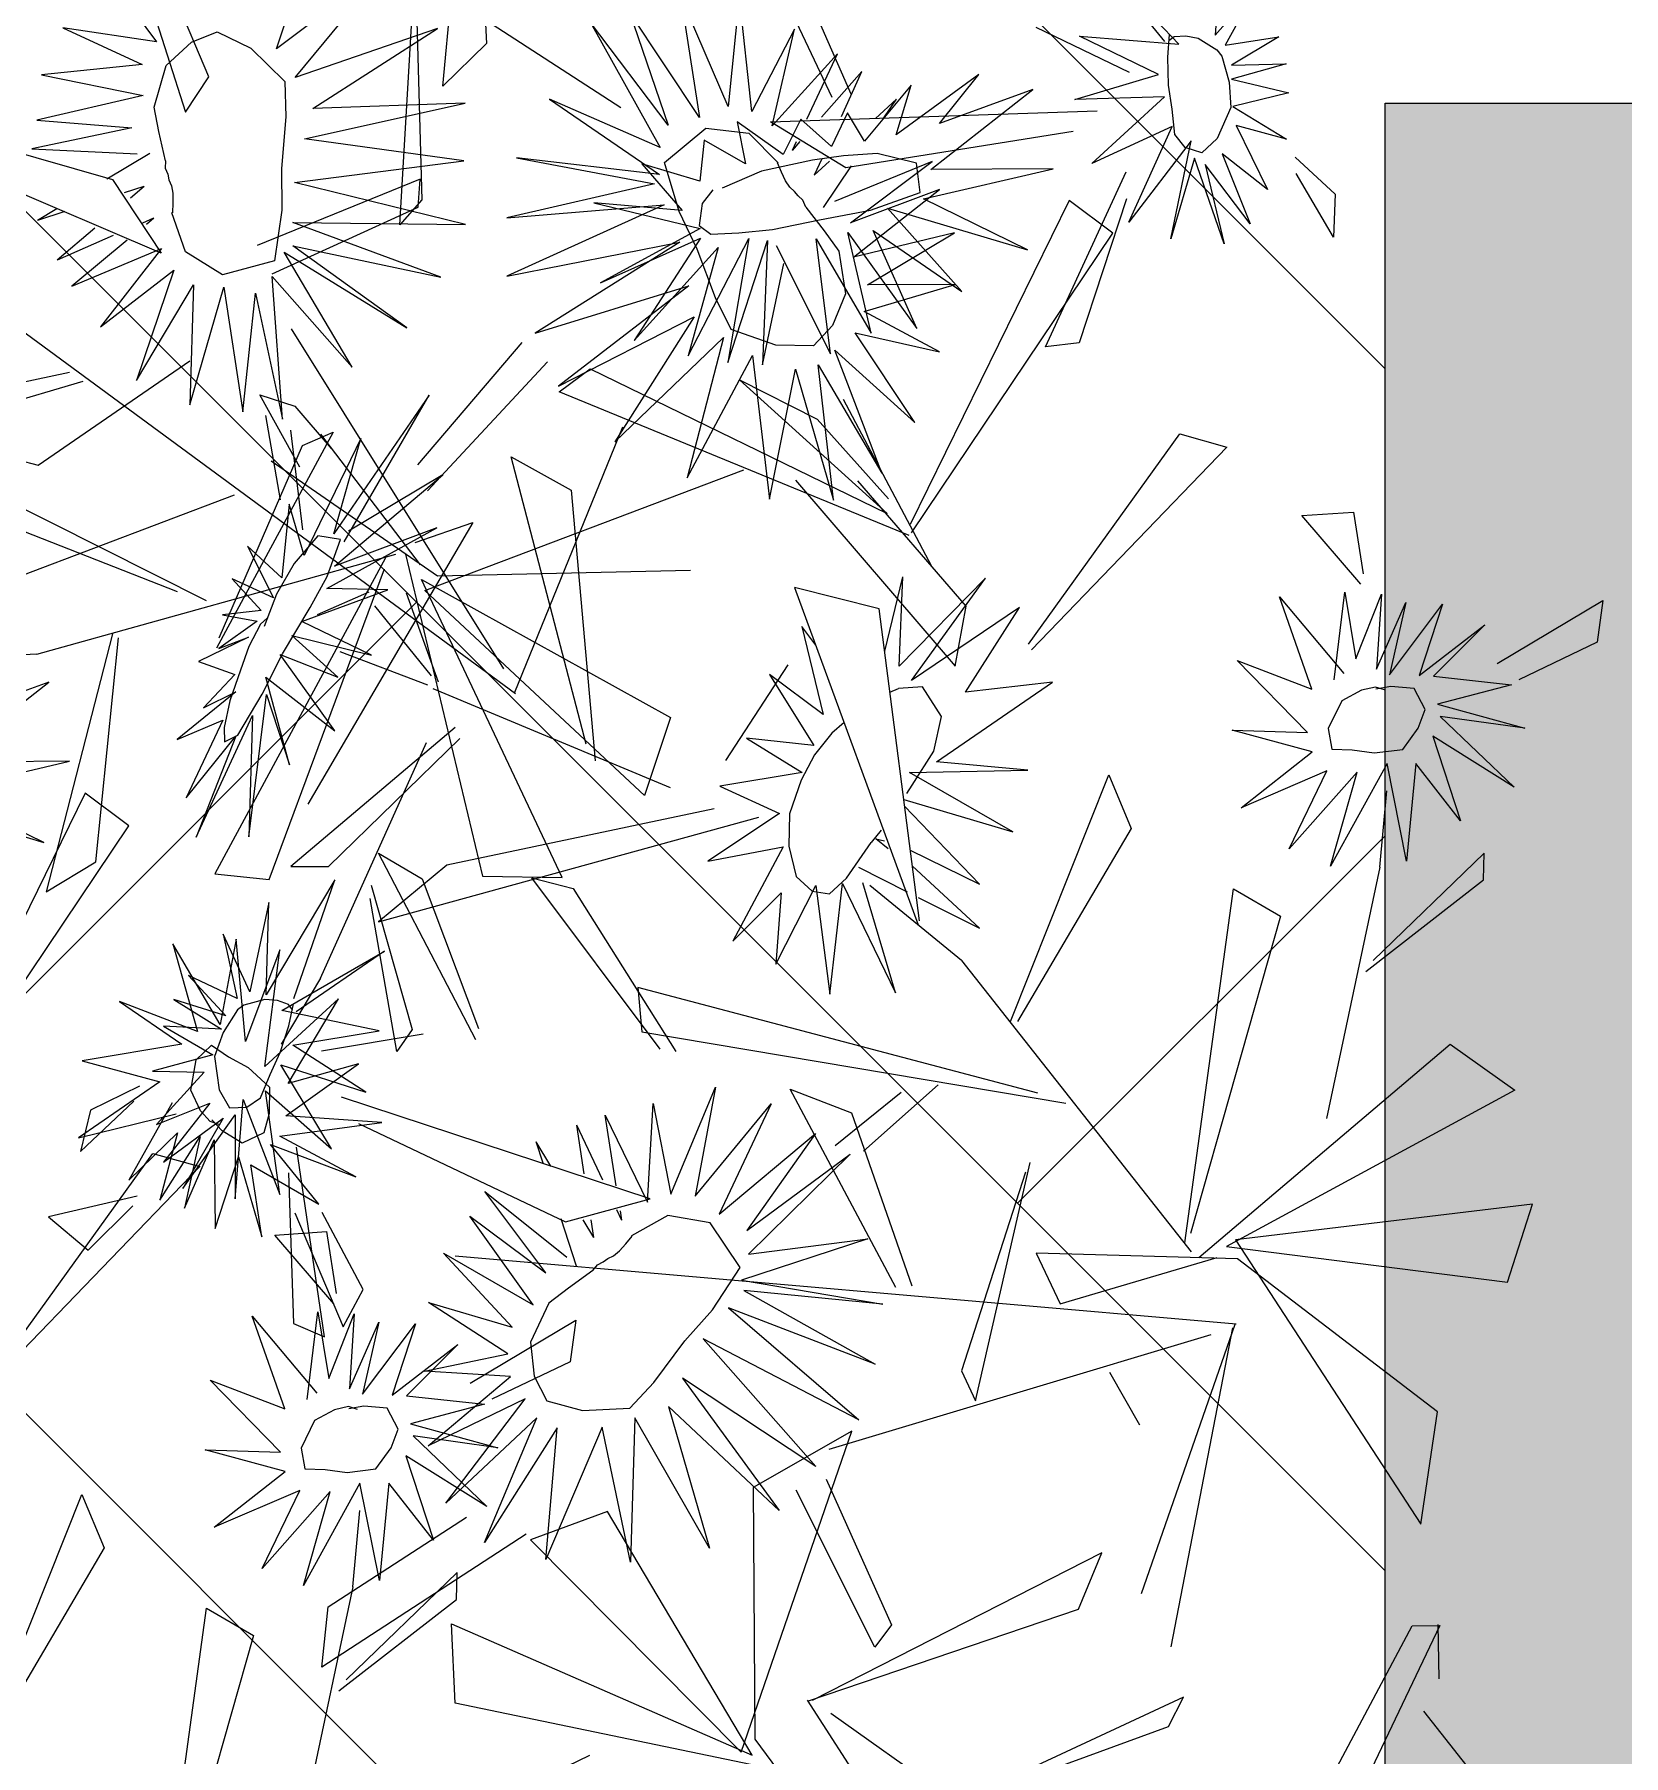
# Model space of a CAD drawing. Header units: millimetres. Extents: x -2729 to 15248, y -12439 to 5292.
# Drawn here: x 5789.8 to 5837.3, y -8521.2 to -8469.8 of the extents above; entities that cross this region are included whole.
import ezdxf

# ---------------------------------------------------------------- set-up
doc = ezdxf.new("R2010")
doc.units = ezdxf.units.MM

# ---------------------------------------------------------------- blocks, each defined once
blk = doc.blocks.new('aerysty')
at = {"color": 221, "linetype": 'Continuous'}
for p, q in [((-35.435, -11.126, 0.09), (-36.012, -15.456, 0.09)), ((-40.445, -13.632, 0.09), (-38.379, -11.505, 0.09)), ((-37.021, -11.831, 0.09), (-40.445, -13.632, 0.09)), ((-38.54, -15.161, 0.09), (-37.021, -11.831, 0.09)), ((-36.127, -11.992, 0.09), (-38.54, -15.161, 0.09)), ((-36.012, -15.456, 0.09), (-36.127, -11.992, 0.09)), ((-46.587, -17.386, 0.09), (-45.489, -18.726, 0.09)), ((-46.137, -18.706, 0.09), (-46.587, -17.386, 0.09)), ((-45.506, -17.362, 0.09), (-45.002, -18.547, 0.09)), ((-45.489, -18.726, 0.09), (-45.506, -17.362, 0.09)), ((-44.114, -18.529, 0.09), (-42.839, -17.466, 0.09)), ((-42.839, -17.466, 0.09), (-42.928, -18.607, 0.09)), ((-45.002, -18.547, 0.09), (-44.408, -17.548, 0.09)), ((-44.408, -17.548, 0.09), (-44.661, -18.561, 0.09)), ((-44.661, -18.561, 0.09), (-43.439, -17.854, 0.09)), ((-43.439, -17.854, 0.09), (-44.114, -18.529, 0.09)), ((-42.473, -18.853, 0.09), (-40.451, -17.833, 0.09)), ((-40.451, -17.833, 0.09), (-41.544, -18.841, 0.09)), ((-48.236, -18.005, 0.09), (-46.137, -18.706, 0.09)), ((-47.024, -19.046, 0.09), (-48.236, -18.005, 0.09)), ((-42.928, -18.607, 0.09), (-41.637, -18.166, 0.09)), ((-41.637, -18.166, 0.09), (-42.473, -18.853, 0.09)), ((-41.544, -18.841, 0.09), (-38.978, -18.793, 0.09)), ((-38.978, -18.793, 0.09), (-41.259, -19.391, 0.09)), ((-50.91, -19.156, 0.09), (-47.024, -19.046, 0.09)), ((-47.975, -19.591, 0.09), (-50.91, -19.156, 0.09)), ((-41.142, -21.209, 0.09), (-43.24, -19.485, 0.09)), ((-43.24, -19.485, 0.09), (-42.622, -22.026, 0.09)), ((-41.259, -19.391, 0.09), (-38.022, -19.552, 0.09)), ((-52.924, -20.487, 0.09), (-47.975, -19.591, 0.09)), ((-47.882, -19.965, 0.09), (-52.924, -20.487, 0.09)), ((-50.921, -21.837, 0.09), (-48.23, -19.952, 0.09)), ((-47.103, -20.005, 0.09), (-50.921, -21.837, 0.09)), ((-49.404, -22.322, 0.09), (-47.103, -20.005, 0.09)), ((-45.196, -19.787, 0.09), (-47.114, -21.742, 0.09)), ((-45.13, -22.1, 0.09), (-45.196, -19.787, 0.09)), ((-44.695, -19.688, 0.09), (-45.13, -22.1, 0.09)), ((-44.114, -21.449, 0.09), (-44.695, -19.688, 0.09)), ((-44.03, -19.606, 0.09), (-44.114, -21.449, 0.09)), ((-42.622, -22.026, 0.09), (-44.03, -19.606, 0.09)), ((-42.777, -19.72, 0.09), (-41.142, -21.209, 0.09)), ((-38.671, -20.977, 0.09), (-42.777, -19.72, 0.09)), ((-38.022, -19.552, 0.09), (-42.027, -19.591, 0.09)), ((-42.027, -19.591, 0.09), (-38.671, -20.977, 0.09)), ((-46.403, -20.061, 0.09), (-49.404, -22.322, 0.09)), ((-47.114, -21.742, 0.09), (-46.403, -20.061, 0.09)), ((-34.158, -21.03, 0.09), (-33.515, -22.546, 0.09)), ((-34.13, -22.644, 0.09), (-34.158, -21.03, 0.09)), ((-33.515, -22.546, 0.09), (-33.326, -20.926, 0.09)), ((-33.326, -20.926, 0.09), (-33.099, -22.594, 0.09)), ((-33.099, -22.594, 0.09), (-32.466, -20.969, 0.09)), ((-32.466, -20.969, 0.09), (-32.293, -22.672, 0.09)), ((-35.708, -21.472, 0.09), (-34.13, -22.644, 0.09)), ((-34.465, -22.901, 0.09), (-35.708, -21.472, 0.09)), ((-32.293, -22.672, 0.09), (-31.112, -21.226, 0.09)), ((-31.112, -21.226, 0.09), (-31.713, -22.647, 0.09)), ((-31.713, -22.647, 0.09), (-29.703, -21.99, 0.09)), ((-29.703, -21.99, 0.09), (-30.936, -23.179, 0.09)), ((-61.058, -25.123, 0.09), (-60.186, -22.616, 0.09)), ((-60.186, -22.616, 0.09), (-60.785, -25.834, 0.09)), ((-37.136, -22.325, 0.09), (-34.465, -22.901, 0.09)), ((-34.582, -23.382, 0.09), (-37.136, -22.325, 0.09)), ((-30.936, -23.179, 0.09), (-28.764, -22.639, 0.09)), ((-28.764, -22.639, 0.09), (-30.692, -23.722, 0.09)), ((-62.075, -25.242, 0.09), (-61.834, -23.456, 0.09)), ((-61.834, -23.456, 0.09), (-61.058, -25.123, 0.09)), ((-38.553, -23.85, 0.09), (-34.582, -23.382, 0.09)), ((-28.286, -23.485, 0.09), (-30.928, -24.012, 0.09)), ((-30.692, -23.722, 0.09), (-28.286, -23.485, 0.09)), ((-60.785, -25.834, 0.09), (-58.083, -23.788, 0.09)), ((-58.083, -23.788, 0.09), (-60.524, -25.964, 0.09)), ((-34.818, -24.183, 0.09), (-38.553, -23.85, 0.09)), ((-34.347, -24.006, 0.09), (-37.217, -26.075, 0.09)), ((-34.987, -26.906, 0.09), (-34.347, -24.006, 0.09)), ((-34.495, -24.288, 0.09), (-34.589, -24.115, 0.09)), ((-31.451, -24.042, 0.09), (-29.312, -26.205, 0.09)), ((-28.642, -25.039, 0.09), (-31.451, -24.042, 0.09)), ((-30.928, -24.012, 0.09), (-28.642, -25.039, 0.09)), ((-37.217, -26.075, 0.09), (-34.485, -24.418, 0.09)), ((-32.851, -24.643, 0.09), (-33.147, -27.295, 0.09)), ((-31.185, -27.053, 0.09), (-32.851, -24.643, 0.09)), ((-31.954, -24.543, 0.09), (-31.185, -27.053, 0.09)), ((-29.312, -26.205, 0.09), (-31.954, -24.543, 0.09)), ((-63.237, -24.86, 0.09), (-62.075, -25.242, 0.09)), ((-63.103, -26.275, 0.09), (-63.237, -24.86, 0.09)), ((-33.54, -24.726, 0.09), (-34.987, -26.906, 0.09)), ((-33.147, -27.295, 0.09), (-33.54, -24.726, 0.09)), ((-64.145, -25.543, 0.09), (-63.103, -26.275, 0.09)), ((-63.815, -27.193, 0.09), (-64.145, -25.543, 0.09)), ((-60.524, -25.964, 0.09), (-56.923, -25.404, 0.09)), ((-56.923, -25.404, 0.09), (-60.486, -26.564, 0.09)), ((-35.436, -28.148, 0.09), (-33.722, -25.585, 0.09)), ((-60.486, -26.564, 0.09), (-57.166, -27.069, 0.09)), ((-23.394, -26.579, 0.09), (-23.526, -28.965, 0.09)), ((-22.292, -29.372, 0.09), (-23.394, -26.579, 0.09)), ((-64.999, -27.245, 0.09), (-63.815, -27.193, 0.09)), ((-64.626, -28.41, 0.09), (-64.999, -27.245, 0.09)), ((-57.166, -27.069, 0.09), (-61.109, -27.285, 0.09)), ((-25.651, -26.944, 0.09), (-24.348, -29.64, 0.09)), ((-23.526, -28.965, 0.09), (-25.651, -26.944, 0.09)), ((-61.109, -27.285, 0.09), (-57.472, -28.227, 0.09)), ((-21.436, -27.296, 0.09), (-22.292, -29.372, 0.09)), ((-21.826, -29.743, 0.09), (-21.436, -27.296, 0.09)), ((-61.286, -27.82, 0.09), (-57.832, -29.208, 0.09)), ((-57.472, -28.227, 0.09), (-61.286, -27.82, 0.09)), ((-61.255, -28.109, 0.09), (-58.96, -30.922, 0.09)), ((-65.747, -28.437, 0.09), (-64.626, -28.41, 0.09)), ((-65.175, -29.246, 0.09), (-65.747, -28.437, 0.09)), ((-57.832, -29.208, 0.09), (-60.858, -28.54, 0.09)), ((-26.577, -28.672, 0.09), (-24.894, -29.791, 0.09)), ((-24.057, -29.455, 0.09), (-26.577, -28.672, 0.09)), ((-19.431, -28.485, 0.09), (-21.826, -29.743, 0.09)), ((-21.482, -30.368, 0.09), (-19.431, -28.485, 0.09)), ((-67.28, -29.831, 0.09), (-65.175, -29.246, 0.09)), ((-61.92, -29.124, 0.09), (-60.025, -31.777, 0.09)), ((-58.96, -30.922, 0.09), (-61.92, -29.124, 0.09)), ((-26.968, -29.694, 0.09), (-24.863, -30.481, 0.09)), ((-24.894, -29.791, 0.09), (-26.968, -29.694, 0.09)), ((-68.399, -31.544, 0.09), (-65.737, -30.032, 0.09)), ((-65.737, -30.032, 0.09), (-67.28, -29.831, 0.09)), ((-62.489, -29.911, 0.09), (-60.709, -32.964, 0.09)), ((-60.025, -31.777, 0.09), (-62.489, -29.911, 0.09)), ((-21.822, -31.209, 0.09), (-18.896, -30.303, 0.09)), ((-18.896, -30.303, 0.09), (-21.482, -30.368, 0.09)), ((-63.633, -30.692, 0.09), (-64.21, -35.023, 0.09)), ((-62.273, -33.738, 0.09), (-63.633, -30.692, 0.09)), ((-62.85, -30.571, 0.09), (-62.273, -33.738, 0.09)), ((-60.709, -32.964, 0.09), (-62.85, -30.571, 0.09)), ((-27.04, -30.46, 0.09), (-24.874, -30.903, 0.09)), ((-24.863, -30.481, 0.09), (-27.04, -30.46, 0.09)), ((-68.643, -33.199, 0.09), (-66.577, -31.071, 0.09)), ((-66.577, -31.071, 0.09), (-68.399, -31.544, 0.09)), ((-24.874, -30.903, 0.09), (-27.442, -31.482, 0.09)), ((-18.935, -31.637, 0.09), (-21.822, -31.209, 0.09)), ((-65.218, -31.397, 0.09), (-68.643, -33.199, 0.09)), ((-66.738, -34.727, 0.09), (-65.218, -31.397, 0.09)), ((-64.325, -31.559, 0.09), (-66.738, -34.727, 0.09)), ((-64.21, -35.023, 0.09), (-64.325, -31.559, 0.09)), ((-31.898, -31.758, 0.09), (-31.116, -34.793, 0.09)), ((-30.424, -34.413, 0.09), (-31.898, -31.758, 0.09)), ((-31.043, -31.65, 0.09), (-30.424, -34.413, 0.09)), ((-29.404, -34.456, 0.09), (-31.043, -31.65, 0.09)), ((-29.708, -31.384, 0.09), (-29.404, -34.456, 0.09)), ((-28.531, -34.158, 0.09), (-29.708, -31.384, 0.09)), ((-28.184, -31.578, 0.09), (-28.531, -34.158, 0.09)), ((-27.76, -34.369, 0.09), (-28.184, -31.578, 0.09)), ((-27.442, -31.482, 0.09), (-25.215, -31.717, 0.09)), ((-25.215, -31.717, 0.09), (-27.398, -32.891, 0.09)), ((-22.422, -31.921, 0.09), (-18.935, -31.637, 0.09)), ((-26.258, -32.311, 0.09), (-27.76, -34.369, 0.09)), ((-27.398, -32.891, 0.09), (-25.369, -32.123, 0.09)), ((-27.164, -34.717, 0.09), (-26.258, -32.311, 0.09)), ((-25.369, -32.123, 0.09), (-26.093, -34.351, 0.09)), ((-20.003, -33.648, 0.09), (-22.422, -31.921, 0.09)), ((-33.394, -33.248, 0.09), (-33.881, -32.55, 0.09)), ((-33.382, -32.999, 0.09), (-33.881, -32.55, 0.09)), ((-26.093, -34.351, 0.09), (-24.657, -32.57, 0.09)), ((-24.657, -32.57, 0.09), (-25.072, -35.25, 0.09)), ((-25.072, -35.25, 0.09), (-24.356, -32.791, 0.09)), ((-24.356, -32.791, 0.09), (-23.334, -35.672, 0.09)), ((-23.729, -32.837, 0.09), (-21.764, -34.627, 0.09)), ((-23.334, -35.672, 0.09), (-23.729, -32.837, 0.09)), ((-22.777, -32.709, 0.09), (-20.003, -33.648, 0.09)), ((-21.764, -34.627, 0.09), (-22.777, -32.709, 0.09)), ((-49.482, -33.188, 0.09), (-48.085, -35.267, 0.09)), ((-49.04, -35.141, 0.09), (-49.482, -33.188, 0.09)), ((-48.085, -35.267, 0.09), (-47.458, -33.342, 0.09)), ((-47.458, -33.342, 0.09), (-47.203, -35.279, 0.09)), ((-47.203, -35.279, 0.09), (-45.821, -33.195, 0.09)), ((-45.821, -33.195, 0.09), (-45.814, -35.161, 0.09)), ((-24.277, -33.325, 0.09), (-27.164, -34.717, 0.09)), ((-26.74, -35.39, 0.09), (-24.277, -33.325, 0.09)), ((-50.841, -34.085, 0.09), (-51.181, -33.48, 0.09)), ((-51.181, -33.48, 0.09), (-49.04, -35.141, 0.09)), ((-45.814, -35.161, 0.09), (-43.633, -33.788, 0.09)), ((-43.633, -33.788, 0.09), (-44.942, -35.666, 0.09)), ((-33.652, -34.835, 0.09), (-34.839, -33.452, 0.09)), ((-33.598, -34.245, 0.09), (-34.839, -33.452, 0.09)), ((-33.659, -35.27, 0.09), (-35.456, -34.097, 0.09)), ((-35.456, -34.097, 0.09), (-33.6, -36.316, 0.09)), ((-32.096, -34.155, 0.09), (-30.99, -35.15, 0.09)), ((-32.328, -34.774, 0.09), (-31.975, -35.28, 0.09)), ((-22.927, -34.511, 0.09), (-26.74, -35.39, 0.09)), ((-26.369, -35.945, 0.09), (-22.927, -34.511, 0.09)), ((-44.942, -35.666, 0.09), (-41.759, -35.449, 0.09)), ((-41.759, -35.449, 0.09), (-43.666, -36.179, 0.09)), ((-36.36, -35.268, 0.09), (-34.105, -36.858, 0.09)), ((-33.6, -36.316, 0.09), (-36.36, -35.268, 0.09)), ((-32.422, -34.995, 0.09), (-31.975, -35.28, 0.09)), ((-51.519, -36.041, 0.09), (-53.77, -35.628, 0.09)), ((-51.293, -36.62, 0.09), (-53.77, -35.628, 0.09)), ((-33.029, -35.681, 0.09), (-32.796, -35.833, 0.09)), ((-33.025, -35.566, 0.09), (-32.796, -35.833, 0.09)), ((-22.328, -36.039, 0.09), (-26.369, -35.945, 0.09)), ((-43.666, -36.179, 0.09), (-41.662, -36.907, 0.09)), ((-26.339, -36.622, 0.09), (-22.328, -36.039, 0.09)), ((-54.742, -37.892, 0.09), (-51.293, -36.62, 0.09)), ((-41.662, -36.907, 0.09), (-44.295, -37.031, 0.09)), ((-44.295, -37.031, 0.09), (-41.504, -38.741, 0.09)), ((-37.567, -36.76, 0.09), (-34.347, -37.542, 0.09)), ((-34.105, -36.858, 0.09), (-37.567, -36.76, 0.09)), ((-22.619, -37.922, 0.09), (-26.339, -36.622, 0.09)), ((-51.052, -37.124, 0.09), (-54.742, -37.892, 0.09)), ((-54.36, -39.177, 0.09), (-51.052, -37.124, 0.09)), ((-34.347, -37.542, 0.09), (-37.794, -38.488, 0.09)), ((-45.237, -39.61, 0.09), (-45.304, -37.982, 0.09)), ((-44.677, -37.733, 0.09), (-42.344, -40.513, 0.09)), ((-41.504, -38.741, 0.09), (-44.677, -37.733, 0.09)), ((-26.912, -37.834, 0.09), (-22.619, -37.922, 0.09)), ((-23.574, -40.264, 0.09), (-26.912, -37.834, 0.09)), ((-48.52, -38.202, 0.09), (-50.033, -41.401, 0.09)), ((-48.164, -41.747, 0.09), (-48.52, -38.202, 0.09)), ((-47.716, -38.374, 0.09), (-48.164, -41.747, 0.09)), ((-47.546, -38.478, 0.09), (-46.334, -41.475, 0.09)), ((-46.297, -38.101, 0.09), (-46.348, -38.361, 0.09)), ((-46.18, -38.555, 0.09), (-46.297, -38.101, 0.09)), ((-44.03, -41.922, 0.09), (-44.951, -38.504, 0.09)), ((-42.344, -40.513, 0.09), (-44.942, -38.276, 0.09)), ((-37.794, -38.488, 0.09), (-34.147, -38.423, 0.09)), ((-34.147, -38.423, 0.09), (-37.53, -40.057, 0.09)), ((-51.395, -38.746, 0.09), (-54.36, -39.177, 0.09)), ((-52.731, -40.998, 0.09), (-51.395, -38.746, 0.09)), ((-49.144, -38.802, 0.09), (-52.731, -40.998, 0.09)), ((-50.033, -41.401, 0.09), (-49.144, -38.802, 0.09)), ((-27.562, -38.618, 0.09), (-23.574, -40.264, 0.09)), ((-24.93, -42.243, 0.09), (-27.562, -38.618, 0.09)), ((-46.413, -39.173, 0.09), (-46.334, -41.475, 0.09)), ((-46.012, -39.419, 0.09), (-45.137, -42.014, 0.09)), ((-37.53, -40.057, 0.09), (-34.041, -39.378, 0.09)), ((-34.041, -39.378, 0.09), (-37.383, -41.254, 0.09)), ((-30.553, -39.515, 0.09), (-28.456, -44.146, 0.09)), ((-30.257, -44.747, 0.09), (-30.553, -39.515, 0.09)), ((-29.226, -39.426, 0.09), (-26.808, -43.679, 0.09)), ((-28.456, -44.146, 0.09), (-29.226, -39.426, 0.09)), ((-28.289, -39.394, 0.09), (-24.93, -42.243, 0.09)), ((-26.808, -43.679, 0.09), (-28.289, -39.394, 0.09)), ((-45.222, -39.966, 0.09), (-45.137, -42.014, 0.09)), ((-37.383, -41.254, 0.09), (-33.424, -39.711, 0.09)), ((-33.424, -39.711, 0.09), (-35.297, -42.776, 0.09)), ((-35.297, -42.776, 0.09), (-32.627, -39.839, 0.09)), ((-32.627, -39.839, 0.09), (-33.705, -43.983, 0.09)), ((-33.705, -43.983, 0.09), (-32.372, -40.023, 0.09)), ((-32.372, -40.023, 0.09), (-31.969, -44.514, 0.09)), ((-31.969, -44.514, 0.09), (-31.71, -39.822, 0.09)), ((-31.71, -39.822, 0.09), (-30.257, -44.747, 0.09)), ((-55.583, -45.765, 0.09), (-55.715, -48.152, 0.09)), ((-54.481, -48.558, 0.09), (-55.583, -45.765, 0.09)), ((-57.84, -46.13, 0.09), (-56.537, -48.826, 0.09)), ((-55.715, -48.152, 0.09), (-57.84, -46.13, 0.09)), ((-53.625, -46.482, 0.09), (-54.481, -48.558, 0.09)), ((-54.014, -48.929, 0.09), (-53.625, -46.482, 0.09)), ((-51.619, -47.671, 0.09), (-54.014, -48.929, 0.09)), ((-53.671, -49.555, 0.09), (-51.619, -47.671, 0.09)), ((-58.766, -47.859, 0.09), (-57.083, -48.977, 0.09)), ((-56.245, -48.641, 0.09), (-58.766, -47.859, 0.09)), ((-59.157, -48.88, 0.09), (-57.051, -49.668, 0.09)), ((-57.083, -48.977, 0.09), (-59.157, -48.88, 0.09)), ((-59.229, -49.646, 0.09), (-57.062, -50.089, 0.09)), ((-57.051, -49.668, 0.09), (-59.229, -49.646, 0.09)), ((-54.01, -50.396, 0.09), (-51.085, -49.49, 0.09)), ((-51.085, -49.49, 0.09), (-53.671, -49.555, 0.09)), ((-57.062, -50.089, 0.09), (-59.63, -50.669, 0.09)), ((-51.123, -50.823, 0.09), (-54.01, -50.396, 0.09)), ((-59.63, -50.669, 0.09), (-57.404, -50.903, 0.09)), ((-57.404, -50.903, 0.09), (-59.587, -52.077, 0.09)), ((-54.611, -51.108, 0.09), (-51.123, -50.823, 0.09)), ((-59.587, -52.077, 0.09), (-57.558, -51.309, 0.09)), ((-57.558, -51.309, 0.09), (-58.282, -53.538, 0.09)), ((-52.192, -52.835, 0.09), (-54.611, -51.108, 0.09)), ((-58.282, -53.538, 0.09), (-56.846, -51.756, 0.09)), ((-56.846, -51.756, 0.09), (-57.261, -54.436, 0.09)), ((-54.965, -51.895, 0.09), (-52.192, -52.835, 0.09)), ((-53.953, -53.813, 0.09), (-54.965, -51.895, 0.09)), ((-57.261, -54.436, 0.09), (-56.544, -51.977, 0.09)), ((-56.544, -51.977, 0.09), (-55.523, -54.858, 0.09)), ((-55.917, -52.024, 0.09), (-53.953, -53.813, 0.09)), ((-55.523, -54.858, 0.09), (-55.917, -52.024, 0.09)), ((-29.227, -63.702, 0.09), (-27.533, -66.946, 0.09))]:
    blk.add_line(p, q, dxfattribs=at)
at = {"color": 86, "linetype": 'Continuous'}
for p, q in [((-50.861, -15.865, 0.09), (-50.984, -16.961, 0.09)), ((-49.374, -17.841, 0.09), (-50.861, -15.865, 0.09)), ((-37.864, -15.986, 0.09), (-27.091, -15.612, 0.09)), ((-26.883, -15.758, 0.09), (-37.511, -17.574, 0.09)), ((-37.511, -17.574, 0.09), (-37.864, -15.986, 0.09)), ((-50.984, -16.961, 0.09), (-50.266, -18.467, 0.09)), ((-30.543, -21.047, 0.09), (-29.289, -20.013, 0.09)), ((-29.289, -20.013, 0.09), (-28.036, -20.242, 0.09)), ((-28.036, -20.242, 0.09), (-30.059, -21.078, 0.09)), ((-29.086, -23.68, 0.09), (-21.172, -20.839, 0.09)), ((-21.282, -20.685, 0.09), (-28.87, -22.237, 0.09)), ((-45.3, -23.988, 0.09), (-46.515, -21.584, 0.09)), ((-45.004, -24.006, 0.09), (-44.838, -21.209, 0.09)), ((-47.259, -22.28, 0.09), (-45.215, -24.24, 0.09)), ((-44.185, -25.26, 0.09), (-38.387, -22.488, 0.09)), ((-38.387, -22.488, 0.09), (-38.843, -23.514, 0.09)), ((-28.87, -22.237, 0.09), (-29.086, -23.68, 0.09)), ((-52.249, -23.482, 0.09), (-52.07, -25.518, 0.09)), ((-45.335, -29.042, 0.09), (-52.249, -23.482, 0.09)), ((-38.843, -23.514, 0.09), (-43.935, -25.525, 0.09)), ((-54.604, -23.99, 0.09), (-55.61, -24.557, 0.09)), ((-54.974, -35.289, 0.09), (-54.604, -23.99, 0.09)), ((-65.972, -27.832, 0.09), (-68.906, -24.394, 0.09)), ((-55.61, -24.557, 0.09), (-55.304, -34.419, 0.09)), ((-44.979, -24.181, 0.09), (-45.182, -31.855, 0.09)), ((-10.783, -24.813, 0.09), (-18.703, -24.477, 0.09)), ((-18.703, -24.477, 0.09), (-17.522, -25.743, 0.09)), ((-39.814, -24.713, 0.09), (-39.653, -26.221, 0.09)), ((-35.921, -29.653, 0.09), (-39.814, -24.713, 0.09)), ((-17.522, -25.743, 0.09), (-10.866, -25.009, 0.09)), ((-69.059, -25.247, 0.09), (-66.297, -28.292, 0.09)), ((-52.07, -25.518, 0.09), (-44.994, -29.491, 0.09)), ((-37.947, -25.553, 0.09), (-45.456, -34.644, 0.09)), ((-40.329, -26.719, 0.09), (-37.947, -25.553, 0.09)), ((-39.653, -26.221, 0.09), (-36.265, -29.584, 0.09)), ((-25.977, -29.166, 0.09), (-30.797, -26.078, 0.09)), ((-30.002, -26.179, 0.09), (-25.957, -28.16, 0.09)), ((-45.138, -33.323, 0.09), (-40.329, -26.719, 0.09)), ((-33.728, -36.353, 0.09), (-32.718, -26.688, 0.09)), ((-28.14, -26.567, 0.09), (-28.866, -27.927, 0.09)), ((-26.988, -29.017, 0.09), (-28.14, -26.567, 0.09)), ((-32.209, -27.477, 0.09), (-32.06, -34.323, 0.09)), ((-28.866, -27.927, 0.09), (-27.3, -28.946, 0.09)), ((-25.957, -28.16, 0.09), (-25.977, -29.166, 0.09)), ((-57.142, -28.763, 0.09), (-57.017, -31.361, 0.09)), ((-55.304, -34.419, 0.09), (-57.142, -28.763, 0.09)), ((-41.019, -29.193, 0.09), (-41.238, -30.459, 0.09)), ((-37.928, -34.792, 0.09), (-41.019, -29.193, 0.09)), ((-6.881, -32.277, 0.09), (-17.129, -29.27, 0.09)), ((-17.129, -29.27, 0.09), (-16.959, -30.886, 0.09)), ((-41.238, -30.459, 0.09), (-38.056, -35.25, 0.09)), ((-57.017, -31.361, 0.09), (-55.72, -34.274, 0.09)), ((-16.959, -30.886, 0.09), (-7.206, -32.316, 0.09)), ((-57.889, -31.822, 0.09), (-54.416, -36.278, 0.09)), ((-29.776, -31.732, 0.09), (-37.484, -53.853, 0.09)), ((-19.507, -32.999, 0.09), (-21.675, -32.257, 0.09)), ((-52.613, -35.37, 0.09), (-52.153, -32.805, 0.09)), ((-52.153, -32.805, 0.09), (-44.473, -40.304, 0.09)), ((-18.661, -32.564, 0.09), (-22.794, -35.247, 0.09)), ((-16.933, -33.136, 0.09), (-18.661, -32.564, 0.09)), ((-41.348, -45.625, 0.09), (-39.332, -33.424, 0.09)), ((-39.332, -33.424, 0.09), (-38.176, -34.081, 0.09)), ((-23.067, -37.074, 0.09), (-16.933, -33.136, 0.09)), ((-19.507, -32.999, 0.09), (-12.002, -34.616, 0.09)), ((-26.493, -33.704, 0.09), (-29.511, -35.812, 0.09)), ((-16.497, -33.892, 0.09), (-20.435, -35.977, 0.09)), ((-38.176, -34.081, 0.09), (-41.421, -46.513, 0.09)), ((-32.06, -34.323, 0.09), (-33.728, -36.353, 0.09)), ((-21.17, -35.667, 0.09), (-16.886, -33.95, 0.09)), ((-28.303, -36.166, 0.09), (-26.323, -34.491, 0.09)), ((-66.062, -35.552, 0.09), (-55.289, -35.178, 0.09)), ((-55.081, -35.325, 0.09), (-65.709, -37.141, 0.09)), ((-44.598, -40.286, 0.09), (-52.613, -35.37, 0.09)), ((-65.709, -37.141, 0.09), (-66.062, -35.552, 0.09)), ((-29.511, -35.812, 0.09), (-28.303, -36.166, 0.09)), ((-20.435, -35.977, 0.09), (-21.17, -35.667, 0.09)), ((-19.705, -36.14, 0.09), (-19.805, -45.939, 0.09)), ((-17.59, -37.212, 0.09), (-19.705, -36.14, 0.09)), ((-11.934, -36.586, 0.09), (-17.821, -41.514, 0.09)), ((-24.677, -39.021, 0.09), (-22.964, -37.265, 0.09)), ((-22.964, -37.265, 0.09), (-19.75, -45.61, 0.09)), ((-19.709, -46.826, 0.09), (-17.59, -37.212, 0.09)), ((-38.431, -38.827, 0.09), (-38.531, -40.79, 0.09)), ((-34.314, -44.129, 0.09), (-38.431, -38.827, 0.09)), ((-19.805, -45.939, 0.09), (-24.677, -39.021, 0.09)), ((-61.274, -42.866, 0.09), (-53.36, -40.025, 0.09)), ((-53.471, -39.871, 0.09), (-61.058, -41.424, 0.09)), ((-39.695, -41.895, 0.09), (-37.433, -40.742, 0.09)), ((-38.531, -40.79, 0.09), (-34.554, -44.555, 0.09)), ((-61.058, -41.424, 0.09), (-61.274, -42.866, 0.09)), ((-40.357, -42.801, 0.09), (-37.63, -41.585, 0.09)), ((-44.03, -41.922, 0.09), (-38.905, -51.75, 0.09)), ((-29.854, -44.693, 0.09), (-27.117, -42.687, 0.09)), ((-27.117, -42.687, 0.09), (-20.279, -45.822, 0.09)), ((-50.892, -43.663, 0.09), (-49.711, -44.929, 0.09)), ((-42.972, -43.999, 0.09), (-50.892, -43.663, 0.09)), ((-49.711, -44.929, 0.09), (-43.055, -44.196, 0.09)), ((-24.256, -47.962, 0.09), (-27.567, -43.9, 0.09)), ((-29.086, -44.293, 0.09), (-36.893, -53.304, 0.09)), ((-19.75, -45.61, 0.09), (-29.854, -44.693, 0.09)), ((-28.236, -44.577, 0.09), (-25.062, -48.146, 0.09)), ((-60.329, -45.753, 0.09), (-61.054, -47.113, 0.09)), ((-59.177, -48.203, 0.09), (-60.329, -45.753, 0.09)), ((-32.204, -47.696, 0.09), (-39.366, -46.269, 0.09)), ((-39.05, -46.258, 0.09), (-32.852, -46.945, 0.09)), ((-20.279, -45.822, 0.09), (-17.316, -51.061, 0.09)), ((-9.261, -66.446, 0.09), (-21.98, -46.775, 0.09)), ((-61.054, -47.113, 0.09), (-59.488, -48.132, 0.09)), ((-32.852, -46.945, 0.09), (-32.204, -47.696, 0.09)), ((-29.601, -53.001, 0.09), (-22.036, -46.908, 0.09)), ((-21.976, -46.817, 0.09), (-27.785, -53.052, 0.09)), ((-39.281, -53.096, 0.09), (-36.968, -47.539, 0.09)), ((-36.968, -47.539, 0.09), (-35.875, -48.812, 0.09)), ((-19.597, -59.274, 0.09), (-21.911, -47.578, 0.09)), ((-25.062, -48.146, 0.09), (-24.256, -47.962, 0.09)), ((-49.317, -48.456, 0.09), (-49.148, -50.073, 0.09)), ((-39.069, -51.463, 0.09), (-49.317, -48.456, 0.09)), ((-35.875, -48.812, 0.09), (-39.064, -52.522, 0.09)), ((-49.148, -50.073, 0.09), (-39.394, -51.502, 0.09)), ((-34.626, -50.993, 0.09), (-33.551, -52.458, 0.09)), ((-51.696, -52.185, 0.09), (-53.863, -51.443, 0.09)), ((-51.696, -52.185, 0.09), (-44.19, -53.803, 0.09)), ((-38.839, -52.03, 0.09), (-47.727, -56.263, 0.09)), ((-26.671, -56.989, 0.09), (-21.145, -52.214, 0.09)), ((-58.682, -52.89, 0.09), (-61.7, -54.998, 0.09)), ((-47.274, -58.591, 0.09), (-39.48, -52.65, 0.09)), ((-44.384, -60.471, 0.09), (-39.774, -52.808, 0.09)), ((-39.48, -52.65, 0.09), (-41.946, -60.744, 0.09)), ((-39.774, -52.808, 0.09), (-34.29, -61.345, 0.09)), ((-21.331, -52.47, 0.09), (-25.68, -56.938, 0.09)), ((-53.358, -54.853, 0.09), (-49.074, -53.136, 0.09)), ((-48.685, -53.079, 0.09), (-52.624, -55.163, 0.09)), ((-37.555, -60.417, 0.09), (-39.281, -53.096, 0.09)), ((-27.785, -53.052, 0.09), (-29.601, -53.001, 0.09)), ((-60.492, -55.352, 0.09), (-58.511, -53.678, 0.09)), ((-37.454, -53.823, 0.09), (-28.966, -54.577, 0.09)), ((-27.89, -56.041, 0.09), (-37.345, -53.815, 0.09)), ((-61.7, -54.998, 0.09), (-60.492, -55.352, 0.09)), ((-52.624, -55.163, 0.09), (-53.358, -54.853, 0.09)), ((-47.727, -56.263, 0.09), (-47.274, -58.591, 0.09)), ((-25.68, -56.938, 0.09), (-26.671, -56.989, 0.09)), ((-41.946, -60.744, 0.09), (-44.384, -60.471, 0.09)), ((-34.29, -61.345, 0.09), (-37.555, -60.417, 0.09)), ((-26.648, -62.035, 0.09), (-31.414, -62.347, 0.09)), ((-31.414, -62.347, 0.09), (-31.763, -63.096, 0.09)), ((-31.764, -63.031, 0.09), (-30.294, -63.729, 0.09)), ((-31.763, -63.096, 0.09), (-26.525, -62.979, 0.09))]:
    blk.add_line(p, q, dxfattribs=at)
at = {"color": 50, "linetype": 'Continuous'}
for p, q in [((-47.724, -19.18, 0.09), (-46.682, -18.868, 0.09)), ((-46.682, -18.868, 0.09), (-45.631, -18.767, 0.09)), ((-45.631, -18.767, 0.09), (-44.601, -18.817, 0.09)), ((-44.86, -18.807, 0.09), (-44.618, -18.698, 0.09)), ((-44.618, -18.698, 0.09), (-43.862, -18.65, 0.09)), ((-43.862, -18.65, 0.09), (-43.114, -18.712, 0.09)), ((-43.114, -18.712, 0.09), (-42.154, -18.798, 0.09)), ((-42.154, -18.798, 0.09), (-41.357, -18.967, 0.09)), ((-41.357, -18.967, 0.09), (-40.971, -19.148, 0.09)), ((-47.908, -19.837, 0.09), (-47.724, -19.18, 0.09)), ((-41.32, -19.436, 0.09), (-42.73, -19.596, 0.09)), ((-40.971, -19.148, 0.09), (-41.32, -19.436, 0.09)), ((-46.729, -19.926, 0.09), (-47.908, -19.837, 0.09)), ((-45.677, -19.844, 0.09), (-46.729, -19.926, 0.09)), ((-44.075, -19.66, 0.09), (-45.677, -19.844, 0.09)), ((-42.73, -19.596, 0.09), (-44.075, -19.66, 0.09)), ((-34.442, -23.411, 0.09), (-34.028, -22.907, 0.09)), ((-34.028, -22.907, 0.09), (-33.819, -22.791, 0.09)), ((-33.819, -22.791, 0.09), (-33.028, -22.679, 0.09)), ((-33.028, -22.679, 0.09), (-32.272, -22.731, 0.09)), ((-32.272, -22.731, 0.09), (-31.414, -23.267, 0.09)), ((-34.568, -23.762, 0.09), (-34.442, -23.411, 0.09)), ((-31.414, -23.267, 0.09), (-31.052, -23.77, 0.09)), ((-34.589, -24.115, 0.09), (-34.568, -23.762, 0.09)), ((-31.052, -23.77, 0.09), (-31.282, -24.24, 0.09)), ((-34.011, -24.381, 0.09), (-34.668, -24.242, 0.09)), ((-33.179, -24.477, 0.09), (-34.011, -24.381, 0.09)), ((-32.46, -24.472, 0.09), (-33.179, -24.477, 0.09)), ((-31.707, -24.494, 0.09), (-32.46, -24.472, 0.09)), ((-31.282, -24.24, 0.09), (-31.707, -24.494, 0.09)), ((-61.999, -25.707, 0.09), (-61.492, -25.578, 0.09)), ((-61.492, -25.578, 0.09), (-60.855, -25.769, 0.09)), ((-63.102, -26.807, 0.09), (-62.159, -25.941, 0.09)), ((-60.765, -26.194, 0.09), (-61.143, -26.946, 0.09)), ((-60.855, -25.769, 0.09), (-60.765, -26.194, 0.09)), ((-64.023, -28.063, 0.09), (-63.102, -26.807, 0.09)), ((-61.143, -26.946, 0.09), (-61.649, -27.818, 0.09)), ((-64.527, -28.854, 0.09), (-64.023, -28.063, 0.09)), ((-61.649, -27.818, 0.09), (-62.48, -28.987, 0.09)), ((-64.999, -29.744, 0.09), (-64.527, -28.854, 0.09)), ((-62.48, -28.987, 0.09), (-63.368, -30.25, 0.09)), ((-65.214, -30.935, 0.09), (-64.999, -29.744, 0.09)), ((-63.368, -30.25, 0.09), (-64.46, -31.389, 0.09)), ((-24.367, -30.674, 0.09), (-24.109, -30.328, 0.09)), ((-24.109, -30.328, 0.09), (-23.572, -29.919, 0.09)), ((-23.572, -29.919, 0.09), (-22.656, -29.889, 0.09)), ((-22.656, -29.889, 0.09), (-22.137, -30.243, 0.09)), ((-22.137, -30.243, 0.09), (-22.367, -30.804, 0.09)), ((-24.565, -31.083, 0.09), (-24.309, -30.71, 0.09)), ((-24.4, -30.948, 0.09), (-24.367, -30.674, 0.09)), ((-22.367, -30.804, 0.09), (-22.558, -31.443, 0.09)), ((-64.46, -31.389, 0.09), (-65.214, -30.935, 0.09)), ((-24.798, -31.739, 0.09), (-24.565, -31.083, 0.09)), ((-24.361, -32.303, 0.09), (-24.798, -31.739, 0.09)), ((-22.558, -31.443, 0.09), (-23.003, -32.184, 0.09)), ((-23.767, -32.338, 0.09), (-24.361, -32.303, 0.09)), ((-23.003, -32.184, 0.09), (-23.767, -32.338, 0.09)), ((-30.293, -35.22, 0.09), (-29.642, -34.869, 0.09)), ((-29.642, -34.869, 0.09), (-28.35, -34.849, 0.09)), ((-28.35, -34.849, 0.09), (-27.47, -35.363, 0.09)), ((-48.641, -35.602, 0.09), (-47.84, -35.399, 0.09)), ((-47.84, -35.399, 0.09), (-46.988, -35.343, 0.09)), ((-46.988, -35.343, 0.09), (-45.922, -35.441, 0.09)), ((-45.922, -35.441, 0.09), (-45.036, -35.814, 0.09)), ((-31.066, -35.662, 0.09), (-30.293, -35.22, 0.09)), ((-27.47, -35.363, 0.09), (-26.951, -36.005, 0.09)), ((-49.082, -35.803, 0.09), (-48.641, -35.602, 0.09)), ((-45.036, -35.814, 0.09), (-44.296, -36.389, 0.09)), ((-31.579, -35.928, 0.09), (-31.724, -36.053, 0.09)), ((-31.43, -35.845, 0.09), (-31.579, -35.928, 0.09)), ((-31.283, -35.723, 0.09), (-31.43, -35.845, 0.09)), ((-31.066, -35.662, 0.09), (-31.283, -35.723, 0.09)), ((-44.296, -36.389, 0.09), (-44.095, -37.005, 0.09)), ((-33.482, -37.034, 0.09), (-32.489, -36.294, 0.09)), ((-32.484, -36.315, 0.09), (-32.489, -36.294, 0.09)), ((-32.2, -36.236, 0.09), (-32.484, -36.315, 0.09)), ((-31.925, -36.152, 0.09), (-32.2, -36.236, 0.09)), ((-31.724, -36.053, 0.09), (-31.925, -36.152, 0.09)), ((-26.951, -36.005, 0.09), (-27.125, -37.102, 0.09)), ((-51.015, -37.502, 0.09), (-50.675, -36.873, 0.09)), ((-50.467, -36.687, 0.09), (-50.675, -36.873, 0.09)), ((-44.095, -37.005, 0.09), (-44.234, -37.508, 0.09)), ((-50.437, -38.391, 0.09), (-51.015, -37.502, 0.09)), ((-44.234, -37.508, 0.09), (-44.867, -37.778, 0.09)), ((-33.805, -38.283, 0.09), (-33.482, -37.034, 0.09)), ((-27.125, -37.102, 0.09), (-27.771, -38.357, 0.09)), ((-46.599, -38.131, 0.09), (-46.142, -38.017, 0.09)), ((-44.867, -37.778, 0.09), (-46.142, -38.017, 0.09)), ((-49.394, -38.601, 0.09), (-50.437, -38.391, 0.09)), ((-48.203, -38.428, 0.09), (-49.394, -38.601, 0.09)), ((-47.916, -38.386, 0.09), (-48.203, -38.428, 0.09)), ((-32.956, -39.643, 0.09), (-33.805, -38.283, 0.09)), ((-27.771, -38.357, 0.09), (-28.763, -38.695, 0.09)), ((-30.272, -39.033, 0.09), (-31.456, -39.406, 0.09)), ((-28.763, -38.695, 0.09), (-30.272, -39.033, 0.09)), ((-31.456, -39.406, 0.09), (-32.956, -39.643, 0.09)), ((-56.298, -49.514, 0.09), (-55.761, -49.106, 0.09)), ((-55.761, -49.106, 0.09), (-54.845, -49.075, 0.09)), ((-54.845, -49.075, 0.09), (-54.326, -49.429, 0.09)), ((-56.589, -50.134, 0.09), (-56.555, -49.86, 0.09)), ((-56.555, -49.86, 0.09), (-56.298, -49.514, 0.09)), ((-54.326, -49.429, 0.09), (-54.555, -49.99, 0.09)), ((-56.986, -50.925, 0.09), (-56.753, -50.269, 0.09)), ((-56.753, -50.269, 0.09), (-56.498, -49.896, 0.09)), ((-54.555, -49.99, 0.09), (-54.746, -50.629, 0.09)), ((-54.746, -50.629, 0.09), (-55.192, -51.37, 0.09)), ((-56.549, -51.489, 0.09), (-56.986, -50.925, 0.09)), ((-55.192, -51.37, 0.09), (-55.956, -51.524, 0.09)), ((-55.956, -51.524, 0.09), (-56.549, -51.489, 0.09))]:
    blk.add_line(p, q, dxfattribs=at)
blk = doc.blocks.new('styrtys')
at = {"color": 86, "linetype": 'Continuous'}
for p, q in [((-33.439, -36.98), (-32.424, -27.269)), ((-42.97, -40.416), (-42.039, -28.026)), ((-31.912, -28.061), (-31.763, -34.94)), ((-40.824, -28.581), (-42.964, -41.312)), ((-35.156, -28.736), (-42.901, -50.963)), ((-37.659, -35.411), (-40.765, -29.785)), ((-40.985, -31.057), (-37.788, -35.871)), ((-40.657, -33.353), (-40.581, -35.326)), ((-26.169, -34.318), (-29.202, -36.436)), ((-31.763, -34.94), (-33.439, -36.98)), ((-40.581, -35.326), (-36.266, -38.74)), ((-27.988, -36.792), (-25.998, -35.109)), ((-39.715, -41.192), (-43.853, -35.864)), ((-29.202, -36.436), (-27.988, -36.792)), ((-45.984, -36.949), (-39.979, -46.329)), ((-25.254, -48.823), (-21.97, -37.302)), ((-44.74, -38.934), (-52.697, -39.303)), ((-52.697, -39.303), (-51.402, -40.465)), ((-51.402, -40.465), (-44.806, -39.138)), ((-29.054, -43.728), (-32.381, -39.647)), ((-33.053, -40.327), (-29.863, -43.914)), ((-34.462, -41.358), (-42.307, -50.412)), ((-39.434, -42.548), (-37.162, -41.39)), ((-26.199, -43.548), (-16.643, -41.562)), ((-16.547, -41.508), (-24.598, -44.425)), ((-37.039, -43.461), (-44.236, -42.027)), ((-43.919, -42.016), (-37.691, -42.706)), ((-40.236, -47.71), (-38.416, -41.942)), ((-30.536, -43.54), (-23.407, -41.799)), ((-23.69, -41.943), (-29.626, -43.949)), ((-61.956, -42.235), (-62.561, -43.661)), ((-60.584, -44.585), (-61.956, -42.235)), ((-40.1, -43.459), (-37.36, -42.237)), ((-37.208, -43.119), (-40.069, -47.116)), ((-37.691, -42.706), (-37.039, -43.461)), ((-62.561, -43.661), (-60.903, -44.541)), ((-29.626, -43.949), (-30.536, -43.54)), ((-24.598, -44.425), (-26.199, -43.548)), ((-50.694, -43.96), (-50.381, -45.563)), ((-40.169, -46.057), (-50.694, -43.96)), ((-29.863, -43.914), (-29.054, -43.728)), ((-42.383, -44.619), (-41.284, -45.898)), ((-50.381, -45.563), (-40.491, -46.125)), ((-38.393, -48.246), (-47.893, -46.008)), ((-32.825, -48.065), (-37.231, -46.162)), ((-39.889, -46.603), (-48.408, -51.632)), ((-39.474, -46.774), (-38.393, -48.246)), ((-37.886, -46.672), (-33.147, -48.965)), ((-47.746, -53.921), (-40.475, -47.281)), ((-40.475, -47.281), (-42.222, -55.602)), ((-44.686, -55.546), (-40.755, -47.466)), ((-40.755, -47.466), (-34.506, -55.521)), ((-37.856, -54.883), (-40.236, -47.71)), ((-52.742, -47.904), (-45.087, -48.854)), ((-54.169, -50.722), (-50.034, -48.622)), ((-49.65, -48.53), (-53.406, -50.967)), ((-59.672, -49.232), (-62.505, -51.61)), ((-61.264, -51.857), (-59.431, -50.005)), ((-53.406, -50.967), (-54.169, -50.722)), ((-42.87, -50.933), (-34.342, -51.691)), ((-62.505, -51.61), (-61.264, -51.857)), ((-48.408, -51.632), (-47.746, -53.921)), ((-24.989, -55.78), (-24.332, -53.223)), ((-24.332, -53.223), (-21.148, -62.454)), ((-42.222, -55.602), (-44.686, -55.546)), ((-21.947, -61.952), (-24.989, -55.78)), ((-39.692, -58.491), (-42.972, -57.558)), ((-34.347, -57.092), (-38.261, -63.283)), ((-36.444, -63.071), (-33.82, -58.873)), ((-19.293, -59.97), (-19.765, -63.032)), ((-38.261, -63.283), (-36.444, -63.071)), ((-27.931, -63.984), (-28.34, -63.059)), ((-28.34, -63.059), (-22.638, -63.825)), ((-23.405, -64.07), (-27.931, -63.984)), ((-22.675, -70.312), (-21.188, -68.692)), ((-20.735, -68.515), (-21.437, -69.989)), ((-21.437, -69.989), (-22.675, -70.312))]:
    blk.add_line(p, q, dxfattribs=at)
at = {"color": 50, "linetype": 'Continuous'}
for p, q in [((-31.601, -32.362), (-30.815, -35.412)), ((-30.119, -35.031), (-31.601, -32.362)), ((-30.741, -32.255), (-30.119, -35.031)), ((-29.094, -35.074), (-30.741, -32.255)), ((-29.4, -31.987), (-29.094, -35.074)), ((-28.217, -34.774), (-29.4, -31.987)), ((-27.869, -32.182), (-28.217, -34.774)), ((-27.442, -34.987), (-27.869, -32.182)), ((-33.103, -33.86), (-33.593, -33.158)), ((-33.091, -33.61), (-33.593, -33.158)), ((-25.933, -32.919), (-27.442, -34.987)), ((-45.984, -36.949), (-47.21, -33.61)), ((-33.363, -35.455), (-34.556, -34.065)), ((-33.308, -34.861), (-34.556, -34.065)), ((-33.37, -35.891), (-35.175, -34.714)), ((-35.175, -34.714), (-33.311, -36.943)), ((-31.799, -34.772), (-30.688, -35.771)), ((-32.032, -35.394), (-31.678, -35.902)), ((-36.084, -35.889), (-33.818, -37.487)), ((-33.311, -36.943), (-36.084, -35.889)), ((-32.127, -35.615), (-31.678, -35.902)), ((-32.737, -36.304), (-32.502, -36.457)), ((-32.733, -36.189), (-32.502, -36.457)), ((-37.297, -37.389), (-34.061, -38.175)), ((-33.818, -37.487), (-37.297, -37.389)), ((-34.061, -38.175), (-37.525, -39.126)), ((-26.59, -38.468), (-22.276, -38.557)), ((-23.236, -40.91), (-26.59, -38.468)), ((-37.525, -39.126), (-33.86, -39.06)), ((-33.86, -39.06), (-37.26, -40.701)), ((-27.243, -39.256), (-23.236, -40.91)), ((-24.598, -42.898), (-27.243, -39.256)), ((-37.26, -40.701), (-33.753, -40.02)), ((-33.753, -40.02), (-37.111, -41.904)), ((-28.915, -40.068), (-26.486, -44.341)), ((-28.141, -44.81), (-28.915, -40.068)), ((-27.973, -40.035), (-24.598, -42.898)), ((-26.486, -44.341), (-27.973, -40.035)), ((-37.111, -41.904), (-33.134, -40.354)), ((-33.134, -40.354), (-35.015, -43.433)), ((-35.015, -43.433), (-32.333, -40.483)), ((-32.333, -40.483), (-33.416, -44.646)), ((-31.672, -45.18), (-31.411, -40.466)), ((-31.411, -40.466), (-29.951, -45.415)), ((-30.249, -40.158), (-28.141, -44.81)), ((-29.951, -45.415), (-30.249, -40.158)), ((-33.416, -44.646), (-32.077, -40.668)), ((-32.077, -40.668), (-31.672, -45.18)), ((-57.205, -41.825), (-57.124, -44.225)), ((-55.853, -44.522), (-57.205, -41.825)), ((-59.431, -42.391), (-57.887, -44.974)), ((-57.124, -44.225), (-59.431, -42.391)), ((-55.181, -42.368), (-55.853, -44.522)), ((-55.353, -44.852), (-55.181, -42.368)), ((-53.068, -43.379), (-55.353, -44.852)), ((-54.954, -45.447), (-53.068, -43.379)), ((-60.204, -44.204), (-58.42, -45.173)), ((-57.612, -44.762), (-60.204, -44.204)), ((-58.42, -45.173), (-60.504, -45.261)), ((-55.218, -46.319), (-52.371, -45.152)), ((-52.371, -45.152), (-54.954, -45.447)), ((-60.504, -45.261), (-58.327, -45.861)), ((-58.3, -46.284), (-60.819, -47.093)), ((-58.327, -45.861), (-60.508, -46.034)), ((-60.508, -46.034), (-58.3, -46.284)), ((-27.592, -46.284), (-27.125, -50.456)), ((-26.815, -50.516), (-27.592, -46.284)), ((-55.756, -47.085), (-52.291, -46.49)), ((-52.291, -46.49), (-55.218, -46.319)), ((-29.398, -46.538), (-27.642, -50.92)), ((-27.125, -50.456), (-29.398, -46.538)), ((-25.63, -46.708), (-26.815, -50.516)), ((-26.034, -50.294), (-25.63, -46.708)), ((-60.819, -47.093), (-58.569, -47.129)), ((-58.569, -47.129), (-60.65, -48.499)), ((-53.181, -48.598), (-55.756, -47.085)), ((-31.057, -47.052), (-28.566, -51.691)), ((-27.642, -50.92), (-31.057, -47.052)), ((-23.084, -47.208), (-26.034, -50.294)), ((-25.332, -50.335), (-23.084, -47.208)), ((-60.65, -48.499), (-58.688, -47.549)), ((-58.688, -47.549), (-59.214, -49.844)), ((-52.742, -47.904), (-54.978, -47.355)), ((-59.214, -49.844), (-57.935, -47.933)), ((-57.935, -47.933), (-58.112, -50.653)), ((-58.112, -50.653), (-57.614, -48.128)), ((-57.614, -48.128), (-56.334, -50.92)), ((-56.982, -48.118), (-54.856, -49.734)), ((-56.334, -50.92), (-56.982, -48.118)), ((-56.041, -47.905), (-53.181, -48.598)), ((-54.856, -49.734), (-56.041, -47.905)), ((-22.442, -48.236), (-25.332, -50.335)), ((-24.829, -51.16), (-22.442, -48.236)), ((-28.566, -51.691), (-32.442, -48.364)), ((-32.442, -48.364), (-29.736, -52.336)), ((-33.744, -49.49), (-30.577, -52.763)), ((-29.736, -52.336), (-33.744, -49.49)), ((-21.535, -49.552), (-24.829, -51.16)), ((-24.273, -51.878), (-21.535, -49.552)), ((-21.008, -51.223), (-24.273, -51.878)), ((-24.203, -52.603), (-21.008, -51.223)), ((-34.845, -51.595), (-30.909, -53.779)), ((-30.577, -52.763), (-34.845, -51.595)), ((-21.474, -53.094), (-24.203, -52.603)), ((-24.433, -53.311), (-21.474, -53.094)), ((-21.801, -54.544), (-24.433, -53.311)), ((-30.909, -53.779), (-35.239, -53.972)), ((-35.239, -53.972), (-31.168, -54.768)), ((-24.683, -54.132), (-24.96, -54.092)), ((-24.638, -54.238), (-24.96, -54.092)), ((-23.934, -54.239), (-21.801, -54.544)), ((-31.168, -54.768), (-35.115, -56.511)), ((-24.944, -55.014), (-25.473, -54.944)), ((-24.936, -55.255), (-25.473, -54.944)), ((-23.757, -54.638), (-22.088, -55.393)), ((-24.885, -55.917), (-26.314, -55.481)), ((-23.555, -55.199), (-22.088, -55.393)), ((-24.047, -58.185), (-26.048, -55.753)), ((-35.115, -56.511), (-31.176, -56.115)), ((-31.176, -56.115), (-34.581, -58.349)), ((-26.517, -56.392), (-24.047, -58.185)), ((-24.781, -58.646), (-26.517, -56.392)), ((-23.318, -56.193), (-22.577, -56.622)), ((-23.223, -56.425), (-22.577, -56.622)), ((-34.581, -58.349), (-30.86, -56.719)), ((-30.86, -56.719), (-33.386, -59.487)), ((-33.386, -59.487), (-30.287, -57.067)), ((-30.287, -57.067), (-31.654, -59.993)), ((-27.465, -56.786), (-24.781, -58.646)), ((-25.883, -59.455), (-27.465, -56.786)), ((-31.654, -59.993), (-29.615, -57.5)), ((-29.615, -57.5), (-29.419, -60.076)), ((-29.419, -60.076), (-28.925, -57.563)), ((-28.925, -57.563), (-27.353, -59.925)), ((-28.133, -57.429), (-25.883, -59.455)), ((-27.353, -59.925), (-28.133, -57.429)), ((-16.791, -61.102), (-18.575, -63.771)), ((-18.526, -64.205), (-16.791, -61.102)), ((-19.567, -63.892), (-19.174, -61.292)), ((-19.174, -61.292), (-18.526, -64.205)), ((-21.016, -61.719), (-19.567, -63.892)), ((-20.158, -64.26), (-21.016, -61.719)), ((-22.699, -62.772), (-20.158, -64.26)), ((-20.933, -64.732), (-22.699, -62.772)), ((-20.442, -64.582), (-19.79, -64.271)), ((-19.79, -64.271), (-18.991, -64.006)), ((-18.991, -64.006), (-18.333, -63.854)), ((-18.511, -63.885), (-18.352, -64.003)), ((-18.352, -64.003), (-18.221, -64.333)), ((-24.045, -64.34), (-20.933, -64.732)), ((-21.179, -65.401), (-24.045, -64.34)), ((-21.137, -64.882), (-20.442, -64.582)), ((-18.187, -64.706), (-18.35, -65.341)), ((-18.221, -64.333), (-18.187, -64.706)), ((-15.272, -64.551), (-17.949, -65.161)), ((-21.427, -65.818), (-21.416, -65.293)), ((-21.416, -65.293), (-21.137, -64.882)), ((-17.949, -65.161), (-16.211, -65.935)), ((-24.16, -65.686), (-21.179, -65.401)), ((-21.642, -65.651), (-24.16, -65.686)), ((-23.825, -67.252), (-21.642, -65.651)), ((-20.883, -66.123), (-21.427, -65.818)), ((-18.491, -65.536), (-19.164, -65.973)), ((-18.35, -65.341), (-18.491, -65.536)), ((-16.211, -65.935), (-18.146, -65.537)), ((-18.146, -65.537), (-17.435, -66.995)), ((-21.734, -66.015), (-23.825, -67.252)), ((-23.03, -67.82), (-21.734, -66.015)), ((-19.874, -66.247), (-20.883, -66.123)), ((-19.83, -66.292), (-20.292, -68.11)), ((-19.164, -65.973), (-19.874, -66.247)), ((-18.95, -67.769), (-19.83, -66.292)), ((-19.063, -66.02), (-18.95, -67.769)), ((-18.148, -67.444), (-19.063, -66.02)), ((-18.664, -65.888), (-18.148, -67.444)), ((-17.435, -66.995), (-18.664, -65.888)), ((-21.281, -66.406), (-23.03, -67.82)), ((-21.899, -68.013), (-21.281, -66.406)), ((-20.348, -66.561), (-21.899, -68.013)), ((-20.292, -68.11), (-20.348, -66.561))]:
    blk.add_line(p, q, dxfattribs=at)
for points in [[(-30.765, -36.285), (-29.988, -35.842), (-29.333, -35.489), (-28.035, -35.469), (-27.151, -35.985), (-26.63, -36.63), (-26.804, -37.733), (-27.453, -38.994), (-28.45, -39.333), (-29.967, -39.673), (-31.156, -40.047), (-32.664, -40.285), (-33.517, -38.919), (-33.192, -37.664), (-32.194, -36.921)], [(-30.765, -36.285), (-30.982, -36.347), (-31.13, -36.47), (-31.28, -36.553), (-31.425, -36.678), (-31.627, -36.778), (-31.903, -36.863), (-32.19, -36.942), (-32.194, -36.921)], [(-57.822, -46.287), (-57.813, -46.009), (-57.586, -45.64), (-57.085, -45.184), (-56.171, -45.072), (-55.62, -45.38), (-55.8, -45.961), (-55.934, -46.618), (-56.314, -47.399), (-57.065, -47.622), (-57.662, -47.639), (-58.15, -47.114), (-57.975, -46.437), (-57.753, -46.041)], [(-26.462, -54.983), (-26.979, -55.713), (-27.423, -56.31), (-28.591, -56.876), (-29.611, -56.782), (-30.356, -56.417), (-30.664, -55.344), (-30.608, -53.927), (-29.848, -53.198), (-28.617, -52.25), (-27.698, -51.408), (-26.431, -50.555), (-25.081, -51.432), (-24.845, -52.708), (-25.435, -53.803)], [(-26.462, -54.983), (-26.291, -54.835), (-26.209, -54.661), (-26.108, -54.522), (-26.03, -54.347), (-25.889, -54.171), (-25.674, -53.978), (-25.448, -53.786), (-25.435, -53.803)]]:
    blk.add_lwpolyline(points, dxfattribs=at)

msp = doc.modelspace()

# ---------------------------------------------------------------- hatches: boundary and pattern name
at = {"true_color": 0x57574c}
h = msp.add_hatch(dxfattribs=at)
h.set_pattern_fill('AR-HBONE', color=251, scale=0.25)
h.set_pattern_definition([(45, (-0.0007, -12635.68), (4e-15, 35.921024), [76.2, -25.4]), (135, (17.96, -12617.72), (4e-15, 35.921024), [76.2, -25.4])])
h.paths.add_polyline_path([(5991.418, -8471.869), (5991.418, -8044.928), (5353.986, -8044.928), (5310.535, -8044.928), (5310.535, -8806.052), (5830.213, -8806.052), (5830.213, -8471.869)])
h = msp.add_hatch(color=251)
h.paths.add_polyline_path([(5991.418, -8510.578), (5986.418, -8510.578), (5986.418, -8651.736), (6398.823, -8651.736), (6398.823, -8646.736), (5991.418, -8646.736)], flags=17)
h.paths.add_polyline_path([(5991.418, -8471.869), (5830.213, -8471.869), (5830.213, -8510.578), (5838.213, -8510.578), (5838.213, -8476.869), (5986.418, -8476.869), (5986.418, -8510.578), (5991.418, -8510.578)])
h.paths.add_polyline_path([(5838.213, -8510.578), (5830.213, -8510.578), (5830.213, -8806.052), (6112.834, -8806.052), (6398.823, -8806.051), (6398.823, -8798.052), (5838.213, -8798.052)])

# ---------------------------------------------------------------- linework, layer by layer
at = {"color": 251, "true_color": 0x57574c}
msp.add_lwpolyline([(5991.418, -8471.869), (5991.418, -8044.928), (5353.986, -8044.928), (5310.535, -8044.928), (5310.535, -8806.052), (5830.213, -8806.052), (5830.213, -8471.869), (5991.418, -8471.869)], dxfattribs=at)
msp.add_lwpolyline([(6398.823, -8798.052), (6398.823, -8806.052), (5830.213, -8806.052), (5830.213, -8471.869), (5991.418, -8471.869)])

# ---------------------------------------------------------------- block references
at = {"rotation": 72.88961706531438}
msp.add_blockref('styrtys', (5768.137, -8433.506, 0.448), dxfattribs=at)
at = {"xscale": -1, "rotation": 65.81393170605963}
msp.add_blockref('aerysty', (5761.273, -8520.475), dxfattribs=at)

doc.saveas('drawing.dxf')
